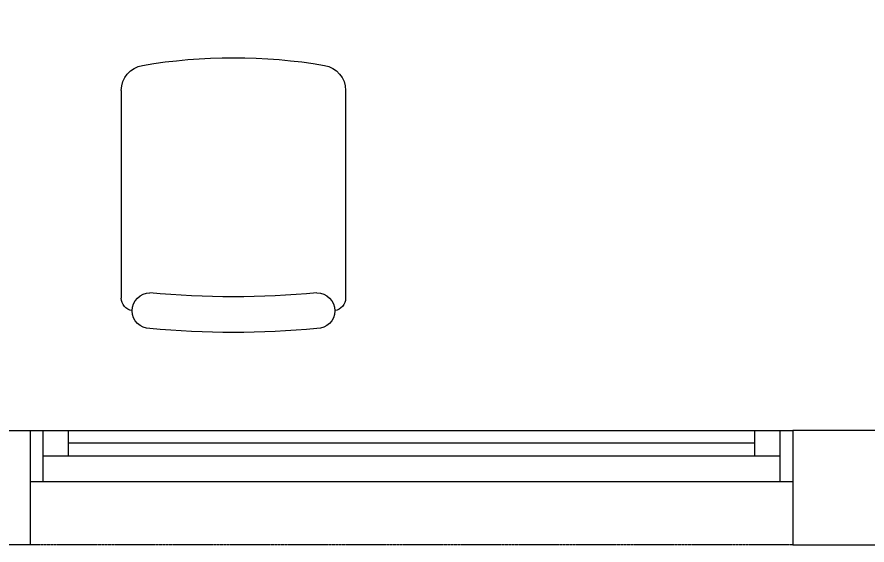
# Model space of a CAD drawing. Header units: millimetres. Extents: x 26027 to 581921, y 7230 to 233891.
# Drawn here: x 510238 to 511910, y 126400 to 127438 of the extents above; entities that cross this region are included whole.
import ezdxf

# ---------------------------------------------------------------- set-up
doc = ezdxf.new("R2010")
doc.units = ezdxf.units.MM
doc.header["$LTSCALE"] = 5
doc.linetypes.add('HIDDEN2', pattern=[0.1875, 0.125, -0.0625])
doc.layers.get('0').update_dxf_attribs({"color": 252})
doc.layers.get('DEFPOINTS').update_dxf_attribs({"color": 252})
for name, color, linetype, lineweight in [('Aluminum', 252, 'Continuous', 5), ('Medical Equipment and Furniture', 252, 'Continuous', 0), ('Medical Equipment and Furniture2', 252, 'Continuous', 13), ('Proj', 252, 'HIDDEN2', 5), ('Walls', 252, 'Continuous', 5)]:
    doc.layers.add(name, color=color, linetype=linetype, lineweight=lineweight)
doc.styles.add('Dimension', font='verdana.ttf')
doc.dimstyles.new('D500', dxfattribs={"dimtxt": 650, "dimasz": 500, "dimexe": 150, "dimexo": 100, "dimgap": 250, "dimtad": 1, "dimdec": 0, "dimtxsty": 'Dimension', "dimcen": 100, "dimdle": 150, "dimclrd": 250, "dimclre": 250, "dimclrt": 7, "dimadec": 0, "dimazin": 0, "dimtfac": 1, "dimtdec": 0, "dimtmove": 0, "dimatfit": 3, "dimfxl": 1, "dimlwd": 5, "dimlwe": 5, "dimarcsym": 0})

# ---------------------------------------------------------------- blocks, each defined once
blk = doc.blocks.new('GF21021-P')
for p, q in [((-0.2207, 0.4756), (-0.2207, 0.0675)), ((0.2205, 0.4756), (0.2205, 0.0675))]:
    blk.add_line(p, q)
for centre, radius, start, end in [((-0.0001, -0.5295), 1.0695, 80.3671, 99.6329), ((-0.1707, 0.4756), 0.05, 99.6329, 180), ((0.1705, 0.4756), 0.05, 0, 80.3671), ((-0.1957, 0.0675), 0.025, 180, 261.4721), ((-0.1643, 0.0425), 0.0351, 90, 270), ((0, 1.8467), 1.7767, 264.6946, 275.3053), ((0.1641, 0.0425), 0.0351, 270, 90), ((0.1955, 0.0675), 0.025, 278.5279, 0), ((0, 1.8314), 1.8314, 264.8532, 275.147)]:
    blk.add_arc(centre, radius, start, end)
blk = doc.blocks.new('*D503')
at = {"layer": 'DEFPOINTS', "color": 0, "transparency": 16777216}
for p in [(509333.8, 127680.3), (508673.8, 127622.8), (508673.8, 126625.3, 0)]:
    blk.add_point(p, dxfattribs=at)
at = {"layer": 'Medical Equipment and Furniture2', "color": 250, "linetype": 'Continuous', "lineweight": 5, "transparency": 16777216}
for p, q in [((508673.8, 126725.3), (508673.8, 127772.8)), ((508173.8, 127622.8), (505587.4, 127622.8)), ((509333.8, 127622.8), (508673.8, 127622.8)), ((509833.8, 127622.8), (510333.8, 127622.8)), ((509333.8, 127580.3), (509333.8, 127472.8))]:
    blk.add_line(p, q, dxfattribs=at)
at = {"layer": 'Medical Equipment and Furniture2', "color": 250, "transparency": 16777216}
for points in [[(508173.8, 127706.1), (508173.8, 127539.5), (508673.8, 127622.8)], [(509833.8, 127706.1), (509833.8, 127539.5), (509333.8, 127622.8)]]:
    blk.add_solid(points, dxfattribs=at)
at = {"layer": 'Medical Equipment and Furniture2', "color": 7, "lineweight": 0, "transparency": 16777216, "insert": (506630.6, 128211.1), "char_height": 650, "attachment_point": 5, "style": 'Dimension'}
blk.add_mtext('660', dxfattribs=at)

msp = doc.modelspace()

# ---------------------------------------------------------------- linework, layer by layer
at = {"layer": 'Aluminum'}
for p, q in [((510264.2, 126625.3), (511764.2, 126625.3)), ((510289.2, 126525.3), (510289.2, 126625.3)), ((510339.2, 126575.3), (510339.2, 126625.3)), ((511689.2, 126575.3), (511689.2, 126625.3)), ((511739.2, 126525.3), (511739.2, 126625.3)), ((511689.2, 126600.3), (510339.2, 126600.3)), ((510289.2, 126575.3), (511739.2, 126575.3)), ((510264.2, 126525.3), (511764.2, 126525.3))]:
    msp.add_line(p, q, dxfattribs=at)
at = {"layer": 'Proj'}
msp.add_line((511764.2, 126400.3), (510264.2, 126400.3), dxfattribs=at)
at = {"layer": 'Walls'}
for p, q in [((508673.8, 126625.3), (510264.2, 126625.3)), ((510264.2, 126625.3), (510264.2, 126400.3)), ((513656, 126625.3), (511764.2, 126625.3)), ((511764.2, 126625.3), (511764.2, 126400.3)), ((510264.2, 126400.3), (508673.8, 126400.3)), ((511764.2, 126400.3), (513881, 126400.3))]:
    msp.add_line(p, q, dxfattribs=at)

# ---------------------------------------------------------------- block references
at = {"layer": 'Medical Equipment and Furniture', "xscale": -1000, "yscale": 1000, "zscale": 1000}
msp.add_blockref('GF21021-P', (510663.7, 126818.1, 0), dxfattribs=at)

# ---------------------------------------------------------------- dimensions: what is measured, and where the dimension line sits
at = {"layer": 'Medical Equipment and Furniture2', "lineweight": 0}
dim = msp.add_linear_dim(base=(508673.8, 127622.8, 0), p1=(509333.8, 127680.3, 0), p2=(508673.8, 126625.3), dimstyle='D500', dxfattribs=at)
dim.commit()
dim.dimension.update_dxf_attribs({"geometry": '*D503', "text_midpoint": (506630.6, 128211.1, 0)})

doc.saveas('drawing.dxf')
